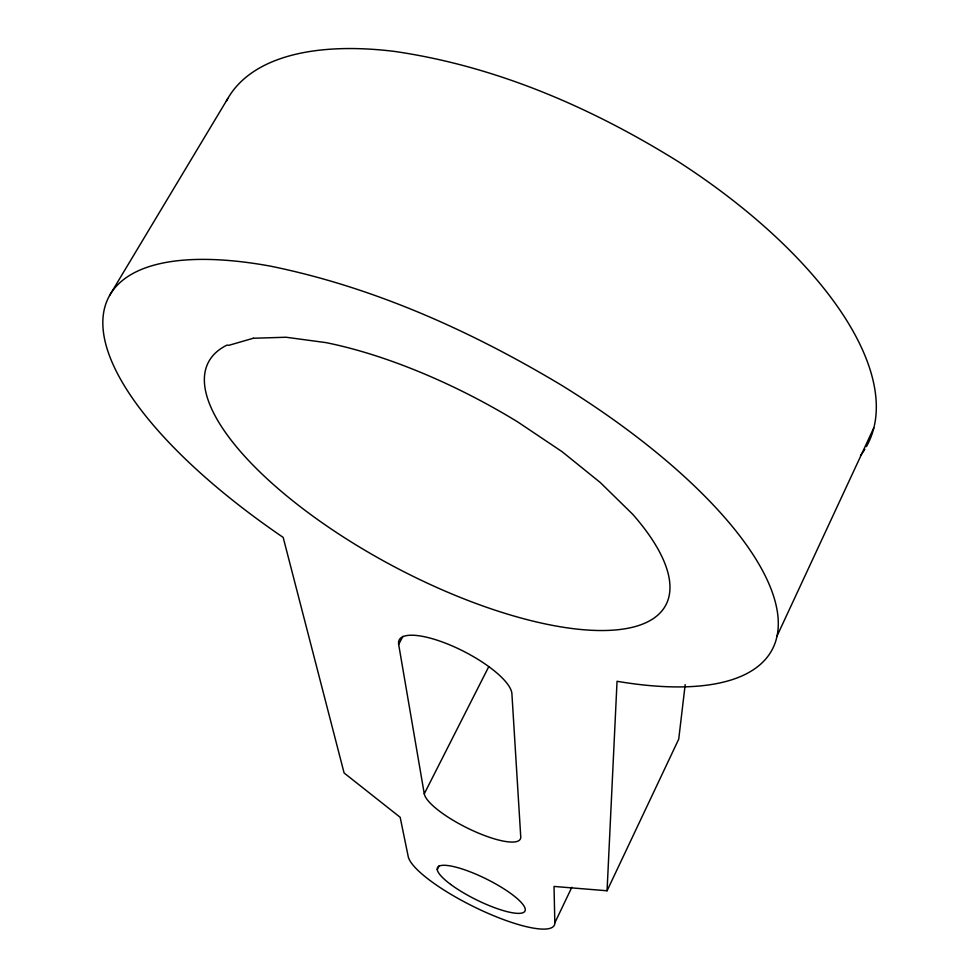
<?xml version="1.0" encoding="UTF-8"?>
<svg xmlns="http://www.w3.org/2000/svg" width="978" height="978" viewBox="0 0 978 978"><rect width="100%" height="100%" fill="white"/><g stroke="black" fill="none" stroke-linecap="round" stroke-linejoin="round"><path stroke-width="1.47" d="M554.832 922.853L554.025 886.435L607.069 890.775L617.045 681.287A375.686 136.553 28 0 0 776.911 609.208A375.686 136.553 28 0 0 561.983 385.515C471.555 331.236 373.999 287.19 270.234 266.102A375.686 136.553 28 0 0 102.91 326.029A375.686 136.553 28 0 0 283.168 537.399L344.109 772.999L400.161 817.278L408.217 856.545A81.394 19.242 26.4 0 0 484.098 911.582A81.394 19.242 26.4 0 0 554.832 922.853L571.849 887.242M685.187 684.588L678.72 739.172L607.069 890.775M777.131 635.81L873.77 427.948M437.264 869.674L439.293 865.603M424.269 793.818L398.669 644.453A62.934 19.218 27.1 0 1 452.582 646.091A62.934 19.218 27.1 0 1 511.91 693.781L520.748 836.911A53.558 13.912 26.6 0 1 474.391 831.349A53.558 13.912 26.6 0 1 424.269 793.818L488.755 666.678M398.669 644.453L402.912 636.348M109.609 295.417L227.813 98.497M864.845 449.232A363.669 162.58 28.3 0 1 860.518 455.467M226.407 101.076A363.669 162.58 28.3 0 1 394.085 51.357C495.712 65.991 591.421 107.507 678.109 161.529A363.669 162.58 28.3 0 1 866.398 446.604M253.314 338.254L228.803 345.332L227.055 345.075A258.925 93.558 28 0 0 452.325 594.159A258.925 93.558 28 0 0 632.754 514.33L600.235 482.484L562.008 451.628L517.765 421.958A256.652 92.812 28 0 0 325.955 342.618L286.077 337.239L253.314 338.254M450.662 884.405A48.827 11.54 26.4 0 0 523.939 912.193A48.827 11.54 26.4 0 0 469.049 871.398A48.827 11.54 26.4 0 0 450.662 884.405"/></g></svg>
